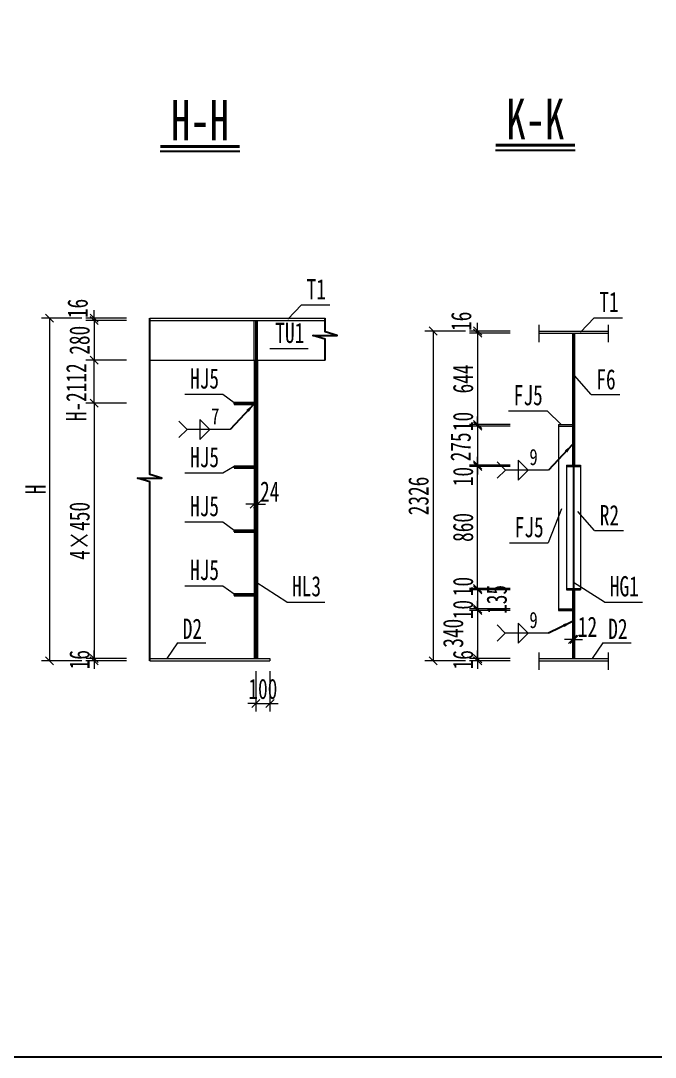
# Model space of a CAD drawing. Header units: millimetres. Extents: x -89049 to 410567, y -307459 to -100425.
# Drawn here: x 248534 to 253004, y -153251 to -145943 of the extents above; entities that cross this region are included whole.
import ezdxf
from ezdxf.enums import TextEntityAlignment as Align

# ---------------------------------------------------------------- set-up
doc = ezdxf.new("R2010")
doc.units = ezdxf.units.MM
doc.linetypes.add('DASHED', pattern=[0.75, 0.5, -0.25])
doc.layers.get('Defpoints').update_dxf_attribs({"color": 8})
for name, color, linetype, lineweight in [('Dim', 4, 'Continuous', 15), ('文字', 7, 'Continuous', 15), ('标注线及字体', 2, 'Continuous', 15), ('细实线', 4, 'Continuous', 15), ('虚线', 7, 'DASHED', 13), ('钢板粗线', 1, 'Continuous', 25), ('钢板细线', 6, 'Continuous', 15)]:
    doc.layers.add(name, color=color, linetype=linetype, lineweight=lineweight)
doc.layers.add('Text', color=4, linetype='Continuous')
doc.styles.add('111', font='', dxfattribs={"width": 0.7})
doc.styles.add('BM_Dim', font='', dxfattribs={"width": 0.85})
doc.styles.add('SMEDI', font='', dxfattribs={"width": 0.75})
doc.styles.get("Standard").update_dxf_attribs({"font": ''})
doc.styles.get('111').set_extended_font_data('仿宋_GB2312')
doc.styles.get('BM_Dim').set_extended_font_data('仿宋_GB2312')
doc.styles.get('SMEDI').set_extended_font_data('仿宋_GB2312')
doc.styles.get('Standard').set_extended_font_data('仿宋_GB2312')
doc.dimstyles.new('200', dxfattribs={"dimscale": 0, "dimtxt": 2.5, "dimasz": 1, "dimexe": 1, "dimexo": 1, "dimgap": 0.6, "dimtad": 1, "dimdec": 0, "dimdsep": 46, "dimtxsty": '111', "dimblk": 'OBLIQUE', "dimcen": 0, "dimclrd": 4, "dimclre": 4, "dimclrt": 4, "dimadec": 1, "dimazin": 2, "dimtfac": 1, "dimtdec": 0, "dimtix": 1, "dimtmove": 2, "dimatfit": 3, "dimfxl": 4, "dimfxlon": 1, "dimtolj": 1, "dimlwd": -1, "dimlwe": -1, "dimarcsym": 0})
doc.dimstyles.new('MSteel_1.0_1.0', dxfattribs={"dimtxt": 3, "dimasz": 1.2, "dimexe": 1, "dimexo": 1, "dimgap": 1, "dimtad": 3, "dimtoh": 1, "dimdec": 0, "dimzin": 0, "dimdsep": 46, "dimtxsty": 'Standard', "dimblk": 'ARCHTICK', "dimcen": 0.09, "dimclrd": 3, "dimclre": 3, "dimadec": 0, "dimazin": 0, "dimtfac": 1, "dimtdec": 4, "dimtofl": 0, "dimtmove": 0, "dimatfit": 3, "dimfxl": 1, "dimtolj": 1, "dimtzin": 0, "dimarcsym": 0})

# ---------------------------------------------------------------- blocks, each defined once
blk = doc.blocks.new('_Oblique')
at = {"color": 0, "linetype": 'ByBlock', "lineweight": -2}
blk.add_line((-0.5, -0.5), (0.5, 0.5), dxfattribs=at)
blk = doc.blocks.new('*D1515')
at = {"layer": 'Defpoints', "color": 0, "transparency": 16777216}
for p in [(250177.6, -149303.8), (250201.6, -149299.1), (250201.6, -149351.6)]:
    blk.add_point(p, dxfattribs=at)
at = {"layer": '细实线', "color": 4, "transparency": 16777216}
for p, q in [((250177.6, -149351.6), (250120.5, -149351.6)), ((250177.6, -149351.6), (250177.6, -149408.8)), ((250177.6, -149351.6), (250201.6, -149351.6)), ((250201.6, -149351.6), (250201.6, -149408.8)), ((250201.6, -149351.6), (250258.8, -149351.6))]:
    blk.add_line(p, q, dxfattribs=at)
at = {"layer": '细实线', "color": 4, "transparency": 16777216, "xscale": 57.14285714285715, "yscale": 57.14285714285715, "zscale": 57.14285714285715}
blk.add_blockref('_Oblique', (250177.6, -149351.6), dxfattribs=at)
at = {"layer": '细实线', "color": 4, "transparency": 16777216, "xscale": 57.14285714285715, "yscale": 57.14285714285715, "zscale": 57.14285714285715, "rotation": 180}
blk.add_blockref('_Oblique', (250201.6, -149351.6), dxfattribs=at)
at = {"layer": '细实线', "color": 4, "transparency": 16777216, "insert": (250287.9, -149262.6), "char_height": 142.86, "attachment_point": 5, "style": '111'}
blk.add_mtext('\\A1;24', dxfattribs=at)
blk = doc.blocks.new('*D1516')
at = {"layer": 'Defpoints', "color": 0, "transparency": 16777216}
for p in [(250037.6, -148639.7), (249050.7, -150439.7), (249990.3, -150439.7)]:
    blk.add_point(p, dxfattribs=at)
at = {"layer": '细实线', "color": 4, "transparency": 16777216}
for p, q in [((249279.2, -148639.7), (248993.5, -148639.7)), ((249050.7, -148639.7), (249050.7, -150439.7)), ((249279.2, -150439.7), (248993.5, -150439.7))]:
    blk.add_line(p, q, dxfattribs=at)
at = {"layer": '细实线', "color": 4, "transparency": 16777216, "xscale": 57.14285714285715, "yscale": 57.14285714285715, "zscale": 57.14285714285715}
for p, rotation in [((249050.7, -148639.7), 90), ((249050.7, -150439.7), 270)]:
    blk.add_blockref('_Oblique', p, dxfattribs=dict(at, rotation=rotation))
at = {"layer": '细实线', "color": 4, "transparency": 16777216, "insert": (248948.4, -149539.7), "char_height": 142.86, "attachment_point": 5, "rotation": 90, "style": '111'}
blk.add_mtext('\\A1;4×450', dxfattribs=at)
blk = doc.blocks.new('*D1517')
at = {"layer": 'Defpoints', "color": 0, "transparency": 16777216}
for p in [(249050.7, -150455.7), (249957.5, -150439.7), (249957.5, -150455.7)]:
    blk.add_point(p, dxfattribs=at)
at = {"layer": '细实线', "color": 4, "transparency": 16777216}
for p, q in [((249050.7, -150439.7), (249050.7, -150382.6)), ((249279.2, -150439.7), (248993.5, -150439.7)), ((249279.2, -150455.7), (248993.5, -150455.7)), ((249050.7, -150439.7), (249050.7, -150455.7)), ((249050.7, -150455.7), (249050.7, -150512.9))]:
    blk.add_line(p, q, dxfattribs=at)
at = {"layer": '细实线', "color": 4, "transparency": 16777216, "xscale": 57.14285714285715, "yscale": 57.14285714285715, "zscale": 57.14285714285715}
for p, rotation in [((249050.7, -150439.7), 270), ((249050.7, -150455.7), 90)]:
    blk.add_blockref('_Oblique', p, dxfattribs=dict(at, rotation=rotation))
at = {"layer": '细实线', "color": 4, "transparency": 16777216, "insert": (248948.4, -150447.7), "char_height": 142.86, "attachment_point": 5, "rotation": 90, "style": '111'}
blk.add_mtext('\\A1;16', dxfattribs=at)
blk = doc.blocks.new('*D1518')
at = {"layer": 'Defpoints', "color": 0, "transparency": 16777216}
for p in [(249222, -148039.7), (248736.6, -150455.7), (249186.8, -150455.7)]:
    blk.add_point(p, dxfattribs=at)
at = {"layer": '细实线', "color": 4, "transparency": 16777216}
for p, q in [((248965.2, -148039.7), (248679.4, -148039.7)), ((248736.6, -148039.7), (248736.6, -150455.7)), ((248965.2, -150455.7), (248679.4, -150455.7))]:
    blk.add_line(p, q, dxfattribs=at)
at = {"layer": '细实线', "color": 4, "transparency": 16777216, "xscale": 57.14285714285715, "yscale": 57.14285714285715, "zscale": 57.14285714285715}
for p, rotation in [((248736.6, -148039.7), 90), ((248736.6, -150455.7), 270)]:
    blk.add_blockref('_Oblique', p, dxfattribs=dict(at, rotation=rotation))
at = {"layer": '细实线', "color": 4, "transparency": 16777216, "insert": (248637.8, -149247.7), "char_height": 142.86, "attachment_point": 5, "rotation": 90, "style": '111'}
blk.add_mtext('\\A1;H', dxfattribs=at)
blk = doc.blocks.new('*D1519')
at = {"layer": 'Defpoints', "color": 0, "transparency": 16777216}
for p in [(249050.6, -148055.7), (249975.2, -148039.7), (249975.2, -148055.7)]:
    blk.add_point(p, dxfattribs=at)
at = {"layer": '细实线', "color": 4, "transparency": 16777216}
for p, q in [((249050.6, -148039.7), (249050.6, -147982.6)), ((249279.2, -148039.7), (248993.5, -148039.7)), ((249279.2, -148055.7), (248993.5, -148055.7)), ((249050.6, -148039.7), (249050.6, -148055.7)), ((249050.6, -148055.7), (249050.6, -148112.9))]:
    blk.add_line(p, q, dxfattribs=at)
at = {"layer": '细实线', "color": 4, "transparency": 16777216, "xscale": 57.14285714285715, "yscale": 57.14285714285715, "zscale": 57.14285714285715}
for p, rotation in [((249050.6, -148039.7), 270), ((249050.6, -148055.7), 90)]:
    blk.add_blockref('_Oblique', p, dxfattribs=dict(at, rotation=rotation))
at = {"layer": '细实线', "color": 4, "transparency": 16777216, "insert": (248935.5, -147971.3), "char_height": 142.86, "attachment_point": 5, "rotation": 90, "style": '111'}
blk.add_mtext('\\A1;16', dxfattribs=at)
blk = doc.blocks.new('*D1520')
at = {"layer": 'Defpoints', "color": 0, "transparency": 16777216}
for p in [(249204.5, -148055.7), (249050.6, -148335.7), (249975.2, -148335.7)]:
    blk.add_point(p, dxfattribs=at)
at = {"layer": '细实线', "color": 4, "transparency": 16777216}
for p, q in [((249147.3, -148055.7), (248993.5, -148055.7)), ((249050.6, -148055.7), (249050.6, -148335.7)), ((249279.2, -148335.7), (248993.5, -148335.7))]:
    blk.add_line(p, q, dxfattribs=at)
at = {"layer": '细实线', "color": 4, "transparency": 16777216, "xscale": 57.14285714285715, "yscale": 57.14285714285715, "zscale": 57.14285714285715}
for p, rotation in [((249050.6, -148055.7), 90), ((249050.6, -148335.7), 270)]:
    blk.add_blockref('_Oblique', p, dxfattribs=dict(at, rotation=rotation))
at = {"layer": '细实线', "color": 4, "transparency": 16777216, "insert": (248948.4, -148195.7), "char_height": 142.86, "attachment_point": 5, "rotation": 90, "style": '111'}
blk.add_mtext('\\A1;280', dxfattribs=at)
blk = doc.blocks.new('*D1521')
at = {"layer": 'Defpoints', "color": 0, "transparency": 16777216}
for p in [(249050.6, -148335.7), (250026.1, -148335.7), (250037.6, -148639.7)]:
    blk.add_point(p, dxfattribs=at)
at = {"layer": '细实线', "color": 4, "transparency": 16777216}
for p, q in [((249279.2, -148335.7), (248993.5, -148335.7)), ((249050.6, -148639.7), (249050.6, -148335.7)), ((249279.2, -148639.7), (248993.5, -148639.7))]:
    blk.add_line(p, q, dxfattribs=at)
at = {"layer": '细实线', "color": 4, "transparency": 16777216, "xscale": 57.14285714285715, "yscale": 57.14285714285715, "zscale": 57.14285714285715}
for p, rotation in [((249050.6, -148335.7), 90), ((249050.6, -148639.7), 270)]:
    blk.add_blockref('_Oblique', p, dxfattribs=dict(at, rotation=rotation))
at = {"layer": '细实线', "color": 4, "transparency": 16777216, "insert": (248924.7, -148562.2), "char_height": 142.86, "attachment_point": 5, "rotation": 90, "style": '111'}
blk.add_mtext('\\A1;H-2112', dxfattribs=at)
blk = doc.blocks.new('角焊缝1')
at = {"layer": 'Dim'}
blk.add_line((-3101.17, 370.22), (-3106.48, 370.22), dxfattribs=at)
blk.add_lwpolyline([(-3107.48, 369.22), (-3106.48, 370.22), (-3107.48, 371.22)], dxfattribs=at)
blk.add_lwpolyline([(-3104.91, 371.45), (-3104.91, 368.99), (-3103.68, 370.22)], close=True, dxfattribs=at)
blk = doc.blocks.new('_ArchTick')
at = {"color": 0, "linetype": 'ByBlock', "const_width": 0.15}
blk.add_lwpolyline([(-0.5, -0.5), (0.5, 0.5)], dxfattribs=at)
blk = doc.blocks.new('14-160加劲 无过焊孔')
at = {"layer": 'Defpoints'}
blk.add_line((38609.4, 32076.7), (38609.4, 32216.7), dxfattribs=at)
at = {"layer": '钢板粗线', "color": 7}
for p, q in [((38603.4, 32076.7), (38603.4, 32216.7)), ((38603.4, 32216.7), (38615.4, 32216.7)), ((38615.4, 32076.7), (38615.4, 32216.7)), ((38603.4, 32076.7), (38615.4, 32076.7))]:
    blk.add_line(p, q, dxfattribs=at)
blk = doc.blocks.new('*D1534')
at = {"layer": 'Defpoints', "color": 0, "transparency": 16777216}
for p in [(250189.6, -150439.7), (250289.6, -150439.7), (250289.6, -150757)]:
    blk.add_point(p, dxfattribs=at)
at = {"layer": '细实线', "color": 4, "transparency": 16777216}
for p, q in [((250189.6, -150528.4), (250189.6, -150814.1)), ((250289.6, -150528.4), (250289.6, -150814.1)), ((250189.6, -150757), (250132.5, -150757)), ((250189.6, -150757), (250289.6, -150757)), ((250289.6, -150757), (250346.8, -150757))]:
    blk.add_line(p, q, dxfattribs=at)
at = {"layer": '细实线', "color": 4, "transparency": 16777216, "xscale": 57.1428571428572, "yscale": 57.1428571428572, "zscale": 57.1428571428572}
blk.add_blockref('_Oblique', (250189.6, -150757), dxfattribs=at)
at = {"layer": '细实线', "color": 4, "transparency": 16777216, "xscale": 57.1428571428572, "yscale": 57.1428571428572, "zscale": 57.1428571428572, "rotation": 180}
blk.add_blockref('_Oblique', (250289.6, -150757), dxfattribs=at)
at = {"layer": '细实线', "color": 4, "transparency": 16777216, "insert": (250239.6, -150654.7), "char_height": 142.86, "attachment_point": 5, "style": '111'}
blk.add_mtext('\\A1;100', dxfattribs=at)
blk = doc.blocks.new('*D4078')
at = {"layer": 'Defpoints', "color": 0, "transparency": 16777216}
for p in [(252421.9, -150238.3), (252433.9, -150229.9), (252433.9, -150304.6)]:
    blk.add_point(p, dxfattribs=at)
at = {"layer": '细实线', "color": 4, "transparency": 16777216}
for p, q in [((252421.9, -150304.6), (252364.8, -150304.6)), ((252421.9, -150295.5), (252421.9, -150361.8)), ((252421.9, -150304.6), (252433.9, -150304.6)), ((252433.9, -150287), (252433.9, -150361.8)), ((252433.9, -150304.6), (252491.1, -150304.6))]:
    blk.add_line(p, q, dxfattribs=at)
at = {"layer": '细实线', "color": 4, "transparency": 16777216, "xscale": 57.14285714285715, "yscale": 57.14285714285715, "zscale": 57.14285714285715}
blk.add_blockref('_Oblique', (252421.9, -150304.6), dxfattribs=at)
at = {"layer": '细实线', "color": 4, "transparency": 16777216, "xscale": 57.14285714285715, "yscale": 57.14285714285715, "zscale": 57.14285714285715, "rotation": 180}
blk.add_blockref('_Oblique', (252433.9, -150304.6), dxfattribs=at)
at = {"layer": '细实线', "color": 4, "transparency": 16777216, "insert": (252526.2, -150215.6), "char_height": 142.86, "attachment_point": 5, "style": '111'}
blk.add_mtext('\\A1;12', dxfattribs=at)
blk = doc.blocks.new('*D4079')
at = {"layer": 'Defpoints', "color": 0, "transparency": 16777216}
for p in [(252377.9, -149955.4), (251752.5, -150090.4), (252160.4, -150090.4)]:
    blk.add_point(p, dxfattribs=at)
at = {"layer": '细实线', "color": 4, "transparency": 16777216}
for p, q in [((251981.1, -149955.4), (251695.4, -149955.4)), ((251752.5, -149955.4), (251752.5, -150090.4)), ((251981.1, -150090.4), (251695.4, -150090.4))]:
    blk.add_line(p, q, dxfattribs=at)
at = {"layer": '细实线', "color": 4, "transparency": 16777216, "xscale": 57.14285714285715, "yscale": 57.14285714285715, "zscale": 57.14285714285715}
for p, rotation in [((251752.5, -149955.4), 90), ((251752.5, -150090.4), 270)]:
    blk.add_blockref('_Oblique', p, dxfattribs=dict(at, rotation=rotation))
at = {"layer": '细实线', "color": 4, "transparency": 16777216, "insert": (251887.6, -150022.9), "char_height": 142.86, "attachment_point": 5, "rotation": 90, "style": '111'}
blk.add_mtext('\\A1;135', dxfattribs=at)
blk = doc.blocks.new('*D4080')
at = {"layer": 'Defpoints', "color": 0, "transparency": 16777216}
for p in [(252315.9, -150100.4), (251752.6, -150440.4), (252692.3, -150440.4)]:
    blk.add_point(p, dxfattribs=at)
at = {"layer": '细实线', "color": 4, "transparency": 16777216}
for p, q in [((251981.1, -150100.4), (251695.4, -150100.4)), ((251752.6, -150100.4), (251752.6, -150440.4)), ((251981.1, -150440.4), (251695.4, -150440.4))]:
    blk.add_line(p, q, dxfattribs=at)
at = {"layer": '细实线', "color": 4, "transparency": 16777216, "xscale": 57.14285714285715, "yscale": 57.14285714285715, "zscale": 57.14285714285715}
for p, rotation in [((251752.6, -150100.4), 90), ((251752.6, -150440.4), 270)]:
    blk.add_blockref('_Oblique', p, dxfattribs=dict(at, rotation=rotation))
at = {"layer": '细实线', "color": 4, "transparency": 16777216, "insert": (251580.5, -150261.5), "char_height": 142.86, "attachment_point": 5, "rotation": 90, "style": '111'}
blk.add_mtext('\\A1;340', dxfattribs=at)
blk = doc.blocks.new('*D4081')
at = {"layer": 'Defpoints', "color": 0, "transparency": 16777216}
for p in [(251752.6, -150456.4), (252659.4, -150440.4), (252659.4, -150456.4)]:
    blk.add_point(p, dxfattribs=at)
at = {"layer": '细实线', "color": 4, "transparency": 16777216}
for p, q in [((251752.6, -150440.4), (251752.6, -150383.3)), ((251981.1, -150440.4), (251695.4, -150440.4)), ((251981.1, -150456.4), (251695.4, -150456.4)), ((251752.6, -150440.4), (251752.6, -150456.4)), ((251752.6, -150456.4), (251752.6, -150513.5))]:
    blk.add_line(p, q, dxfattribs=at)
at = {"layer": '细实线', "color": 4, "transparency": 16777216, "xscale": 57.14285714285715, "yscale": 57.14285714285715, "zscale": 57.14285714285715}
for p, rotation in [((251752.6, -150440.4), 270), ((251752.6, -150456.4), 90)]:
    blk.add_blockref('_Oblique', p, dxfattribs=dict(at, rotation=rotation))
at = {"layer": '细实线', "color": 4, "transparency": 16777216, "insert": (251650.3, -150448.4), "char_height": 142.86, "attachment_point": 5, "rotation": 90, "style": '111'}
blk.add_mtext('\\A1;16', dxfattribs=at)
blk = doc.blocks.new('*D4082')
at = {"layer": 'Defpoints', "color": 0, "transparency": 16777216}
for p in [(251967, -148130.4), (251438.5, -150456.4), (251888.7, -150456.4)]:
    blk.add_point(p, dxfattribs=at)
at = {"layer": '细实线', "color": 4, "transparency": 16777216}
for p, q in [((251667.1, -148130.4), (251381.4, -148130.4)), ((251438.5, -148130.4), (251438.5, -150456.4)), ((251667.1, -150456.4), (251381.4, -150456.4))]:
    blk.add_line(p, q, dxfattribs=at)
at = {"layer": '细实线', "color": 4, "transparency": 16777216, "xscale": 57.14285714285715, "yscale": 57.14285714285715, "zscale": 57.14285714285715}
for p, rotation in [((251438.5, -148130.4), 90), ((251438.5, -150456.4), 270)]:
    blk.add_blockref('_Oblique', p, dxfattribs=dict(at, rotation=rotation))
at = {"layer": '细实线', "color": 4, "transparency": 16777216, "insert": (251336.3, -149293.4), "char_height": 142.86, "attachment_point": 5, "rotation": 90, "style": '111'}
blk.add_mtext('\\A1;2326', dxfattribs=at)
blk = doc.blocks.new('*D4083')
at = {"layer": 'Defpoints', "color": 0, "transparency": 16777216}
for p in [(252677.2, -148130.4), (251752.5, -148146.4), (252677.2, -148146.4)]:
    blk.add_point(p, dxfattribs=at)
at = {"layer": '细实线', "color": 4, "transparency": 16777216}
for p, q in [((251981.1, -148130.4), (251695.4, -148130.4)), ((251752.5, -148130.4), (251752.5, -148073.3)), ((251752.5, -148130.4), (251752.5, -148146.4)), ((251981.1, -148146.4), (251695.4, -148146.4)), ((251752.5, -148146.4), (251752.5, -148203.5))]:
    blk.add_line(p, q, dxfattribs=at)
at = {"layer": '细实线', "color": 4, "transparency": 16777216, "xscale": 57.14285714285715, "yscale": 57.14285714285715, "zscale": 57.14285714285715}
for p, rotation in [((251752.5, -148130.4), 270), ((251752.5, -148146.4), 90)]:
    blk.add_blockref('_Oblique', p, dxfattribs=dict(at, rotation=rotation))
at = {"layer": '细实线', "color": 4, "transparency": 16777216, "insert": (251637.4, -148061.9), "char_height": 142.86, "attachment_point": 5, "rotation": 90, "style": '111'}
blk.add_mtext('\\A1;16', dxfattribs=at)
blk = doc.blocks.new('*D4084')
at = {"layer": 'Defpoints', "color": 0, "transparency": 16777216}
for p in [(252208.2, -148146.4), (251752.5, -148790.4), (252116.5, -148790.4)]:
    blk.add_point(p, dxfattribs=at)
at = {"layer": '细实线', "color": 4, "transparency": 16777216}
for p, q in [((251981.1, -148146.4), (251695.4, -148146.4)), ((251752.5, -148146.4), (251752.5, -148790.4)), ((251981.1, -148790.4), (251695.4, -148790.4))]:
    blk.add_line(p, q, dxfattribs=at)
at = {"layer": '细实线', "color": 4, "transparency": 16777216, "xscale": 57.14285714285715, "yscale": 57.14285714285715, "zscale": 57.14285714285715}
for p, rotation in [((251752.5, -148146.4), 90), ((251752.5, -148790.4), 270)]:
    blk.add_blockref('_Oblique', p, dxfattribs=dict(at, rotation=rotation))
at = {"layer": '细实线', "color": 4, "transparency": 16777216, "insert": (251650.3, -148468.4), "char_height": 142.86, "attachment_point": 5, "rotation": 90, "style": '111'}
blk.add_mtext('\\A1;644', dxfattribs=at)
blk = doc.blocks.new('*D4085')
at = {"layer": 'Defpoints', "color": 0, "transparency": 16777216}
for p in [(251752.5, -149085.4), (252377.9, -149085.4), (252116.5, -149945.4)]:
    blk.add_point(p, dxfattribs=at)
at = {"layer": '细实线', "color": 4, "transparency": 16777216}
for p, q in [((251981.1, -149085.4), (251695.4, -149085.4)), ((251752.5, -149945.4), (251752.5, -149085.4)), ((251981.1, -149945.4), (251695.4, -149945.4))]:
    blk.add_line(p, q, dxfattribs=at)
at = {"layer": '细实线', "color": 4, "transparency": 16777216, "xscale": 57.14285714285715, "yscale": 57.14285714285715, "zscale": 57.14285714285715}
for p, rotation in [((251752.5, -149085.4), 90), ((251752.5, -149945.4), 270)]:
    blk.add_blockref('_Oblique', p, dxfattribs=dict(at, rotation=rotation))
at = {"layer": '细实线', "color": 4, "transparency": 16777216, "insert": (251650.3, -149515.4), "char_height": 142.86, "attachment_point": 5, "rotation": 90, "style": '111'}
blk.add_mtext('\\A1;860', dxfattribs=at)
blk = doc.blocks.new('*D4086')
at = {"layer": 'Defpoints', "color": 0, "transparency": 16777216}
for p in [(252315.9, -148800.4), (251752.5, -149075.4), (252116.5, -149075.4)]:
    blk.add_point(p, dxfattribs=at)
at = {"layer": '细实线', "color": 4, "transparency": 16777216}
for p, q in [((251981.1, -148800.4), (251695.4, -148800.4)), ((251752.5, -148800.4), (251752.5, -149075.4)), ((251981.1, -149075.4), (251695.4, -149075.4))]:
    blk.add_line(p, q, dxfattribs=at)
at = {"layer": '细实线', "color": 4, "transparency": 16777216, "xscale": 57.14285714285715, "yscale": 57.14285714285715, "zscale": 57.14285714285715}
for p, rotation in [((251752.5, -148800.4), 90), ((251752.5, -149075.4), 270)]:
    blk.add_blockref('_Oblique', p, dxfattribs=dict(at, rotation=rotation))
at = {"layer": '细实线', "color": 4, "transparency": 16777216, "insert": (251633.1, -148947.1), "char_height": 142.86, "attachment_point": 5, "rotation": 90, "style": '111'}
blk.add_mtext('\\A1;275', dxfattribs=at)
blk = doc.blocks.new('*D4087')
at = {"layer": 'Defpoints', "color": 0, "transparency": 16777216}
for p in [(251752.6, -150100.4), (252115.3, -150100.4), (252116.5, -150090.4)]:
    blk.add_point(p, dxfattribs=at)
at = {"layer": '细实线', "color": 4, "transparency": 16777216}
for p, q in [((251752.6, -150090.4), (251752.6, -150033.3)), ((251981.1, -150090.4), (251695.4, -150090.4)), ((251981.1, -150100.4), (251695.4, -150100.4)), ((251752.6, -150090.4), (251752.6, -150100.4)), ((251752.6, -150100.4), (251752.6, -150157.5))]:
    blk.add_line(p, q, dxfattribs=at)
at = {"layer": '细实线', "color": 4, "transparency": 16777216, "xscale": 57.14285714285715, "yscale": 57.14285714285715, "zscale": 57.14285714285715}
for p, rotation in [((251752.6, -150090.4), 270), ((251752.6, -150100.4), 90)]:
    blk.add_blockref('_Oblique', p, dxfattribs=dict(at, rotation=rotation))
at = {"layer": '细实线', "color": 4, "transparency": 16777216, "insert": (251650.3, -150094.7), "char_height": 142.86, "attachment_point": 5, "rotation": 90, "style": '111'}
blk.add_mtext('\\A1;10', dxfattribs=at)
blk = doc.blocks.new('*D4088')
at = {"layer": 'Defpoints', "color": 0, "transparency": 16777216}
for p in [(251752.6, -149955.4), (252115.3, -149955.4), (252116.5, -149945.4)]:
    blk.add_point(p, dxfattribs=at)
at = {"layer": '细实线', "color": 4, "transparency": 16777216}
for p, q in [((251752.6, -149945.4), (251752.6, -149888.3)), ((251981.1, -149945.4), (251695.4, -149945.4)), ((251981.1, -149955.4), (251695.4, -149955.4)), ((251752.6, -149945.4), (251752.6, -149955.4)), ((251752.6, -149955.4), (251752.6, -150012.5))]:
    blk.add_line(p, q, dxfattribs=at)
at = {"layer": '细实线', "color": 4, "transparency": 16777216, "xscale": 57.14285714285715, "yscale": 57.14285714285715, "zscale": 57.14285714285715}
for p, rotation in [((251752.6, -149945.4), 270), ((251752.6, -149955.4), 90)]:
    blk.add_blockref('_Oblique', p, dxfattribs=dict(at, rotation=rotation))
at = {"layer": '细实线', "color": 4, "transparency": 16777216, "insert": (251650.3, -149932.1), "char_height": 142.86, "attachment_point": 5, "rotation": 90, "style": '111'}
blk.add_mtext('\\A1;10', dxfattribs=at)
blk = doc.blocks.new('*D4089')
at = {"layer": 'Defpoints', "color": 0, "transparency": 16777216}
for p in [(251752.6, -149085.4), (252115.3, -149085.4), (252116.5, -149075.4)]:
    blk.add_point(p, dxfattribs=at)
at = {"layer": '细实线', "color": 4, "transparency": 16777216}
for p, q in [((251752.6, -149075.4), (251752.6, -149018.3)), ((251981.1, -149075.4), (251695.4, -149075.4)), ((251981.1, -149085.4), (251695.4, -149085.4)), ((251752.6, -149075.4), (251752.6, -149085.4)), ((251752.6, -149085.4), (251752.6, -149142.5))]:
    blk.add_line(p, q, dxfattribs=at)
at = {"layer": '细实线', "color": 4, "transparency": 16777216, "xscale": 57.14285714285715, "yscale": 57.14285714285715, "zscale": 57.14285714285715}
for p, rotation in [((251752.6, -149075.4), 270), ((251752.6, -149085.4), 90)]:
    blk.add_blockref('_Oblique', p, dxfattribs=dict(at, rotation=rotation))
at = {"layer": '细实线', "color": 4, "transparency": 16777216, "insert": (251650.3, -149156.8), "char_height": 142.86, "attachment_point": 5, "rotation": 90, "style": '111'}
blk.add_mtext('\\A1;10', dxfattribs=at)
blk = doc.blocks.new('*D4090')
at = {"layer": 'Defpoints', "color": 0, "transparency": 16777216}
for p in [(251752.6, -148800.4), (252115.3, -148800.4), (252116.5, -148790.4)]:
    blk.add_point(p, dxfattribs=at)
at = {"layer": '细实线', "color": 4, "transparency": 16777216}
for p, q in [((251981.1, -148790.4), (251695.4, -148790.4)), ((251981.1, -148800.4), (251695.4, -148800.4)), ((251752.6, -148790.4), (251752.6, -148733.3)), ((251752.6, -148790.4), (251752.6, -148800.4)), ((251752.6, -148800.4), (251752.6, -148857.5))]:
    blk.add_line(p, q, dxfattribs=at)
at = {"layer": '细实线', "color": 4, "transparency": 16777216, "xscale": 57.14285714285715, "yscale": 57.14285714285715, "zscale": 57.14285714285715}
for p, rotation in [((251752.6, -148790.4), 270), ((251752.6, -148800.4), 90)]:
    blk.add_blockref('_Oblique', p, dxfattribs=dict(at, rotation=rotation))
at = {"layer": '细实线', "color": 4, "transparency": 16777216, "insert": (251650.3, -148768.3), "char_height": 142.86, "attachment_point": 5, "rotation": 90, "style": '111'}
blk.add_mtext('\\A1;10', dxfattribs=at)

msp = doc.modelspace()

# ---------------------------------------------------------------- linework, layer by layer
at = {"color": 4}
for p, q in [((249516.5, -146863.1), (250076.7, -146863.1)), ((251878.9, -146855.1), (252439.1, -146855.1))]:
    msp.add_line(p, q, dxfattribs=at)
at = {"color": 6, "const_width": 20.6}
for points in [[(249516.5, -146828.8), (250076.7, -146828.8)], [(251878.9, -146820.8), (252439.1, -146820.8)]]:
    msp.add_lwpolyline(points, dxfattribs=at)
at = {"color": 4}
for points in [[(249442.8, -150455.7), (249442.8, -149194.1), (249357.1, -149168.3), (249528.5, -149168.3), (249442.8, -149142.6), (249442.8, -149108.3), (249442.8, -148039.7)], [(250678.1, -148335.7), (250678.1, -148188.2), (250592.4, -148162.4), (250763.8, -148162.4), (250678.1, -148136.7), (250678.1, -148102.4), (250678.1, -148039.7)]]:
    msp.add_lwpolyline(points, dxfattribs=at)
at = {"layer": 'Defpoints'}
for p, q in [((250189.6, -148055.7), (250189.6, -150439.7)), ((252427.9, -148146.4), (252427.9, -150440.4)), ((252321.9, -150095.4), (252421.9, -150095.4))]:
    msp.add_line(p, q, dxfattribs=at)
msp.add_lwpolyline([(234566.6, -138634.1), (256566.6, -138634.1), (256566.6, -153251.3), (234566.6, -153251.3)], close=True, dxfattribs=at)
at = {"layer": '细实线'}
for p, q in [((250510.8, -147946.1), (250414.8, -148047.2)), ((250510.8, -147946.1), (250710.3, -147946.1)), ((252572.7, -148036.7), (252476.7, -148137.9)), ((252572.7, -148036.7), (252772.2, -148036.7)), ((252183.9, -148088), (252183.9, -148208.7)), ((252671.9, -148088), (252671.9, -148208.7)), ((250289.6, -148253.9), (250558.3, -148253.9)), ((252551.9, -148578.2), (252433.9, -148445)), ((249690.2, -148576.9), (249957.8, -148576.9)), ((249957.8, -148576.9), (250037.6, -148633.7)), ((252551.9, -148578.2), (252755.2, -148578.2)), ((251969.4, -148693.3), (252241.9, -148693.3)), ((252341.9, -148790.4), (252241.9, -148693.3)), ((249957.8, -149131.3), (250037.6, -149083.7)), ((249690.2, -149131.3), (249957.8, -149131.3)), ((252342.6, -149385), (252248.4, -149624.1)), ((252576, -149536), (252458.1, -149402.8)), ((249690.2, -149476.9), (249957.8, -149476.9)), ((249957.8, -149476.9), (250037.6, -149533.7)), ((252576, -149536), (252779.4, -149536)), ((251975.9, -149624.1), (252248.4, -149624.1)), ((249690.2, -149926.9), (249957.8, -149926.9)), ((249957.8, -149926.9), (250037.6, -149983.7)), ((250408.8, -150041.6), (250189.6, -149902.1)), ((252647.2, -150042.3), (252427.9, -149902.8)), ((250408.8, -150041.6), (250676.5, -150041.6)), ((252647.2, -150042.3), (252914.8, -150042.3)), ((249638.1, -150328), (249562.9, -150439.7)), ((249638.1, -150328), (249837.6, -150328)), ((252635.6, -150328.7), (252560.4, -150440.4)), ((252635.6, -150328.7), (252835.1, -150328.7)), ((252183.9, -150398), (252183.9, -150518.7)), ((252671.9, -150398), (252671.9, -150518.7))]:
    msp.add_line(p, q, dxfattribs=at)
at = {"layer": '虚线', "ltscale": 2}
for p, q in [((250177.6, -148335.7), (250177.6, -148055.7)), ((250201.6, -148335.7), (250201.6, -148055.7))]:
    msp.add_line(p, q, dxfattribs=at)
at = {"layer": '钢板细线'}
for p, q in [((249442.8, -148039.7), (250678.1, -148039.7)), ((249442.8, -148055.7), (250678.1, -148055.7)), ((252183.9, -148130.4), (252671.9, -148130.4)), ((252183.9, -148146.4), (252671.9, -148146.4)), ((252421.9, -148146.4), (252421.9, -149075.4)), ((252433.9, -148146.4), (252433.9, -149075.4)), ((249442.8, -148335.7), (250678.1, -148335.7)), ((250177.6, -148335.7), (250177.6, -150439.7)), ((250201.6, -148335.7), (250201.6, -150439.7)), ((252321.9, -148790.4), (252421.9, -148790.4)), ((252321.9, -148790.4), (252321.9, -150100.4)), ((252321.9, -148800.4), (252421.9, -148800.4)), ((252377.9, -149075.4), (252477.9, -149075.4)), ((252377.9, -149075.4), (252377.9, -149955.4)), ((252377.9, -149085.4), (252477.9, -149085.4)), ((252477.9, -149075.4), (252477.9, -149955.4)), ((252377.9, -149945.4), (252477.9, -149945.4)), ((252377.9, -149955.4), (252477.9, -149955.4)), ((252421.9, -149945.4), (252421.9, -150440.4)), ((252433.9, -149945.4), (252433.9, -150440.4)), ((252321.9, -150090.4), (252421.9, -150090.4)), ((252321.9, -150100.4), (252421.9, -150100.4)), ((249442.8, -150439.7), (250289.6, -150439.7)), ((249442.8, -150455.7), (250289.6, -150455.7)), ((250289.6, -150439.7), (250289.6, -150455.7)), ((252183.9, -150440.4), (252671.9, -150440.4)), ((252183.9, -150456.4), (252671.9, -150456.4))]:
    msp.add_line(p, q, dxfattribs=at)

# ---------------------------------------------------------------- block references
at = {"layer": '细实线', "color": 8, "xscale": 57.1428571428572, "yscale": 57.1428571428572, "zscale": 57.1428571428572}
for p in [(427218.3, -169979.4), (429460.9, -170266.5), (429460.7, -171415.6)]:
    msp.add_blockref('角焊缝1', p, dxfattribs=at)
at = {"layer": '钢板细线', "rotation": 270}
for p in [(217960.9, -110030.4), (217960.9, -110480.4), (217960.9, -110930.4), (217960.9, -111380.4)]:
    msp.add_blockref('14-160加劲 无过焊孔', p, dxfattribs=at)

# ---------------------------------------------------------------- texts
at = {"layer": 'Text', "style": 'SMEDI', "width": 0.75}
for s, p in [('7', (249874.8, -148731.8)), ('9', (252117.3, -149018.9)), ('9', (252117.2, -150168))]:
    msp.add_text(s, height=114.3, dxfattribs=at).set_placement(p, align=Align.MIDDLE_LEFT)
at = {"layer": '文字', "style": 'BM_Dim', "width": 0.7}
for s, p in [('T1', (250615.7, -147949.5)), ('T1', (252677.6, -148040.2)), ('TU1', (250429.1, -148257.4)), ('HJ5', (249828.6, -148579.2)), ('F6', (252656.8, -148585.4)), ('FJ5', (252108.9, -148696.8)), ('HJ5', (249828.6, -149133.6)), ('HJ5', (249828.6, -149479.2)), ('R2', (252680.9, -149543.2)), ('FJ5', (252115.4, -149627.5)), ('HJ5', (249828.6, -149929.2)), ('HL3', (250547.3, -150044)), ('HG1', (252785.6, -150044.6)), ('D2', (249743, -150343.9)), ('D2', (252740.5, -150344.6))]:
    msp.add_text(s, height=142.86, dxfattribs=at).set_placement(p, align=Align.BOTTOM_CENTER)
at = {"layer": '标注线及字体', "style": '111', "width": 0.7}
for s, p in [('H-H', (249796.6, -146643.7)), ('K-K', (252159, -146635.7))]:
    msp.add_text(s, height=285.71, dxfattribs=at).set_placement(p, align=Align.MIDDLE)

# ---------------------------------------------------------------- dimensions: what is measured, and where the dimension line sits
at = {"layer": '细实线'}
for base, p1, p2, override, picture, middle in [((249050.6, -148055.7), (249975.2, -148039.7), (249975.2, -148055.7), {"dimscale": 57.142857, "dimblk": 'Oblique'}, '*D1519', (248935.5, -147971.3)), ((251752.5, -148146.4), (252677.2, -148130.4), (252677.2, -148146.4), {"dimscale": 57.142857, "dimblk": 'Oblique'}, '*D4083', (251637.4, -148061.9)), ((251752.6, -148800.4), (252116.5, -148790.4), (252115.3, -148800.4), {"dimscale": 57.142857, "dimblk": 'Oblique'}, '*D4090', (251650.3, -148768.3)), ((251752.5, -149075.4), (252315.9, -148800.4), (252116.5, -149075.4), {"dimscale": 57.142857, "dimblk": 'Oblique'}, '*D4086', (251633.1, -148947.1)), ((251752.6, -149085.4), (252116.5, -149075.4), (252115.3, -149085.4), {"dimscale": 57.142857, "dimblk": 'Oblique'}, '*D4089', (251650.3, -149156.8)), ((251752.6, -149955.4), (252116.5, -149945.4), (252115.3, -149955.4), {"dimscale": 57.142857, "dimblk": 'Oblique'}, '*D4088', (251650.3, -149932.1)), ((251752.5, -150090.4), (252377.9, -149955.4), (252160.4, -150090.4), {"dimscale": 57.142857, "dimblk": 'Oblique'}, '*D4079', (251887.6, -150022.9)), ((251752.6, -150100.4), (252116.5, -150090.4), (252115.3, -150100.4), {"dimscale": 57.142857, "dimblk": 'Oblique'}, '*D4087', (251650.3, -150094.7)), ((251752.6, -150440.4), (252315.9, -150100.4), (252692.3, -150440.4), {"dimscale": 57.142857, "dimtxsty": '111', "dimblk": 'Oblique'}, '*D4080', (251580.5, -150261.5))]:
    dim = msp.add_linear_dim(base=base, p1=p1, p2=p2, angle=90, dimstyle='200', override=override, dxfattribs=at)
    dim.commit()
    dim.dimension.update_dxf_attribs({"geometry": picture, "text_midpoint": middle, "dimtype": 160})
for base, p1, p2, text, override, picture, middle in [((248736.6, -150455.7), (249222, -148039.7), (249186.8, -150455.7), 'H', {"dimscale": 57.142857, "dimblk": 'Oblique'}, '*D1518', (248637.8, -149247.7)), ((249050.7, -150439.7), (250037.6, -148639.7), (249990.3, -150439.7), '4×450', {"dimscale": 57.142857, "dimtxsty": '111', "dimblk": 'Oblique'}, '*D1516', (248948.4, -149539.7))]:
    dim = msp.add_linear_dim(base=base, p1=p1, p2=p2, angle=90, text=text, dimstyle='200', override=override, dxfattribs=at)
    dim.commit()
    dim.dimension.update_dxf_attribs({"geometry": picture, "text_midpoint": middle})
for base, p1, p2, override, picture, middle in [((249050.6, -148335.7), (249204.5, -148055.7), (249975.2, -148335.7), {"dimscale": 57.142857, "dimblk": 'Oblique'}, '*D1520', (248948.4, -148195.7)), ((251438.5, -150456.4), (251967, -148130.4), (251888.7, -150456.4), {"dimscale": 57.142857, "dimtxsty": '111', "dimblk": 'Oblique'}, '*D4082', (251336.3, -149293.4)), ((251752.5, -148790.4), (252208.2, -148146.4), (252116.5, -148790.4), {"dimscale": 57.142857, "dimblk": 'Oblique'}, '*D4084', (251650.3, -148468.4)), ((251752.5, -149085.4), (252116.5, -149945.4), (252377.9, -149085.4), {"dimscale": 57.142857, "dimblk": 'Oblique'}, '*D4085', (251650.3, -149515.4)), ((249050.7, -150455.7), (249957.5, -150439.7), (249957.5, -150455.7), {"dimscale": 57.142857, "dimblk": 'Oblique'}, '*D1517', (248948.4, -150447.7)), ((251752.6, -150456.4), (252659.4, -150440.4), (252659.4, -150456.4), {"dimscale": 57.142857, "dimblk": 'Oblique'}, '*D4081', (251650.3, -150448.4))]:
    dim = msp.add_linear_dim(base=base, p1=p1, p2=p2, angle=90, dimstyle='200', override=override, dxfattribs=at)
    dim.commit()
    dim.dimension.update_dxf_attribs({"geometry": picture, "text_midpoint": middle})
dim = msp.add_linear_dim(base=(249050.6, -148335.7), p1=(250037.6, -148639.7), p2=(250026.1, -148335.7), angle=90, text='H-2112', dimstyle='200', override={"dimscale": 57.142857, "dimtxsty": '111', "dimblk": 'Oblique'}, dxfattribs=at)
dim.commit()
dim.dimension.update_dxf_attribs({"geometry": '*D1521', "text_midpoint": (248924.7, -148562.2), "dimtype": 160})
for base, p1, p2, picture, middle in [((250201.6, -149351.6), (250177.6, -149303.8), (250201.6, -149299.1), '*D1515', (250287.9, -149262.6)), ((252433.9, -150304.6), (252421.9, -150238.3), (252433.9, -150229.9), '*D4078', (252526.2, -150215.6))]:
    dim = msp.add_linear_dim(base=base, p1=p1, p2=p2, dimstyle='200', override={"dimscale": 57.142857, "dimblk": 'Oblique'}, dxfattribs=at)
    dim.commit()
    dim.dimension.update_dxf_attribs({"geometry": picture, "text_midpoint": middle, "dimtype": 160})
dim = msp.add_linear_dim(base=(250289.6, -150757), p1=(250189.6, -150439.7), p2=(250289.6, -150439.7), dimstyle='200', override={"dimscale": 57.142857}, dxfattribs=at)
dim.commit()
dim.dimension.update_dxf_attribs({"geometry": '*D1534', "text_midpoint": (250239.6, -150654.7)})

# ---------------------------------------------------------------- leaders
at = {"layer": 'Dim'}
for points in [[(250179.4, -148643.4), (250008.4, -148823.8)], [(252421.9, -148930.5), (252250.9, -149110.9)], [(252421.9, -150177.9), (252250.7, -150260)]]:
    msp.add_leader(points, dimstyle='MSteel_1.0_1.0', override={"dimscale": 57.142857, "dimclrd": 256}, dxfattribs=at)

doc.saveas('drawing.dxf')
